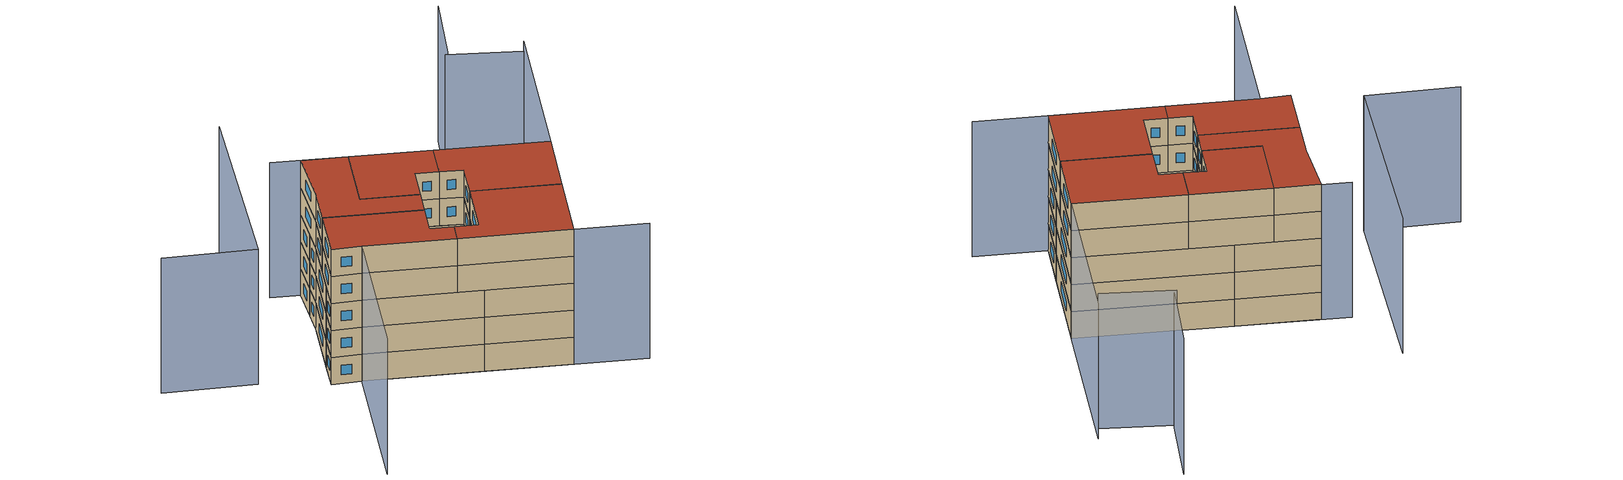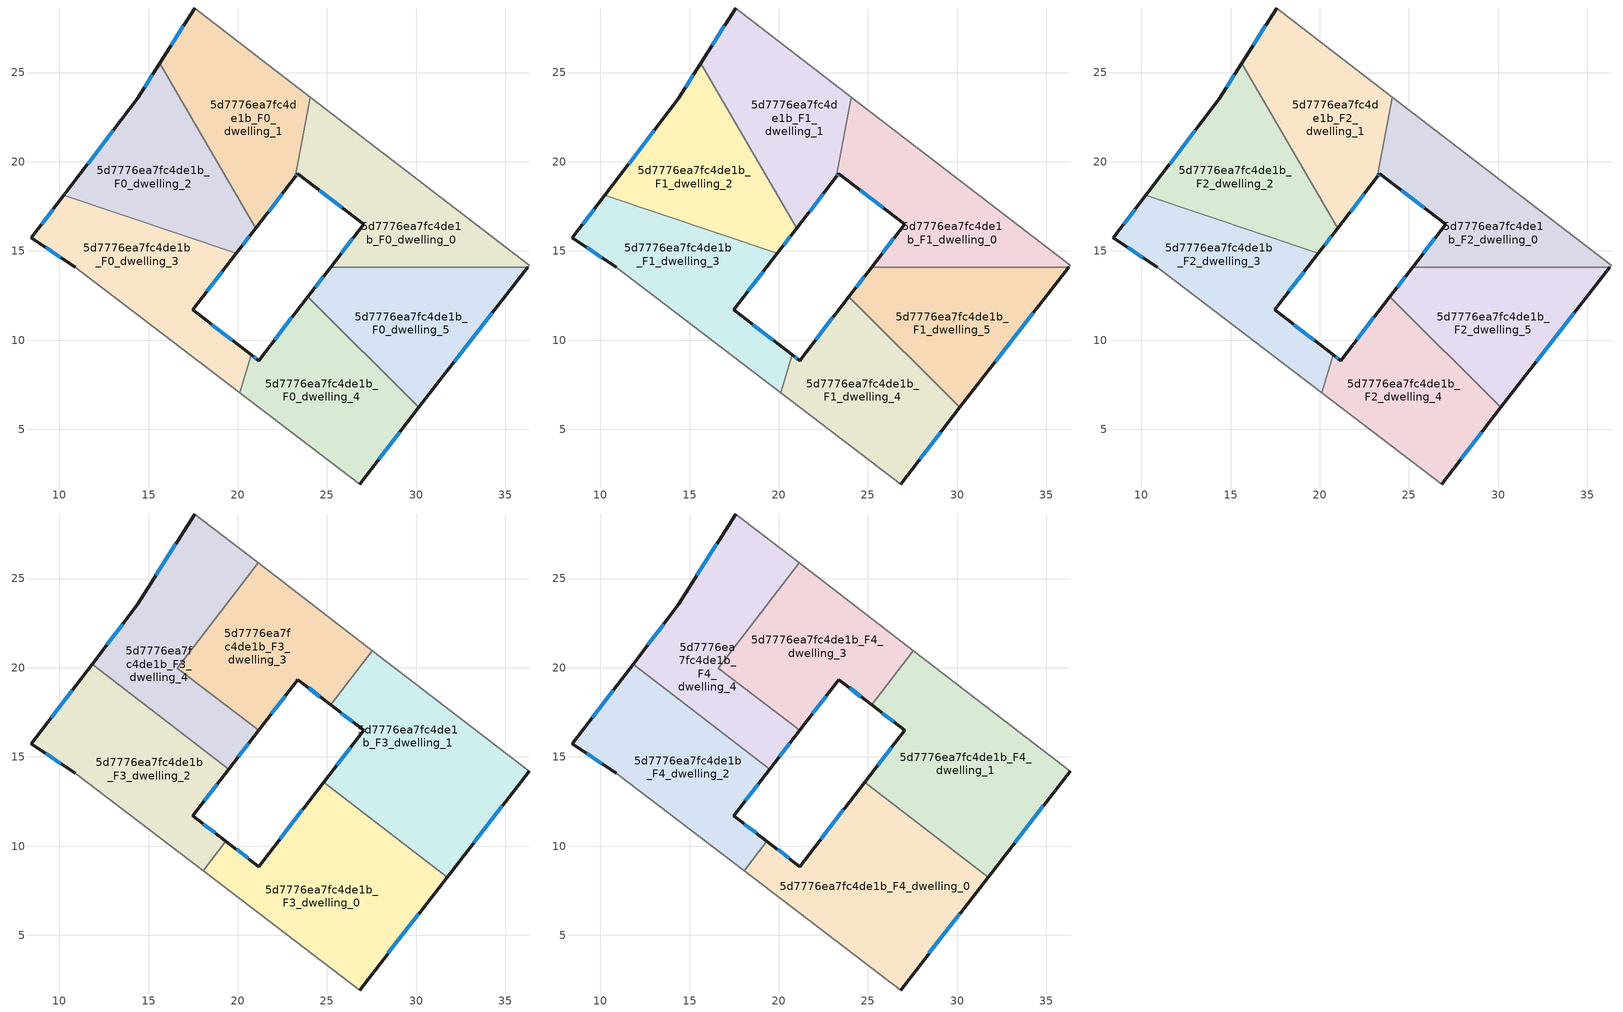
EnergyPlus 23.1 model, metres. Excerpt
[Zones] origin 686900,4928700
5d7776ea7fc4de1b_F0_dwelling_0
 floor ground (EU_floor_Construction): 36.34,14.2 36.26,14.1 25.21,14.1 27.06,16.5 23.37,19.34 23.22,19.15 24.07,23.63 z0
 wall outside (EU_wall_Construction): 23.22,19.15 23.37,19.34 27.06,16.5 25.21,14.1 z0:3
 wall to 5d7776ea7fc4de1b_F0_dwelling_1 (EU_wall_Construction): 24.07,23.63 23.22,19.15 z0:3
 wall adiabatic (EU_wall_Construction): 36.26,14.1 36.34,14.2 24.07,23.63 z0:3
 wall to 5d7776ea7fc4de1b_F0_dwelling_5 (EU_wall_Construction): 25.21,14.1 36.26,14.1 z0:3
 window (EU_Window_Construction): 26.46,15.72 25.81,14.88 / 24.57,18.41 25.86,17.42 / 23.27,19.21 23.32,19.28 z0.98:2.02
5d7776ea7fc4de1b_F0_dwelling_1
 floor ground (EU_floor_Construction): 24.07,23.63 23.22,19.15 21,16.27 15.63,25.52 17.58,28.62 z0
 wall outside (EU_wall_Construction): 21,16.27 23.22,19.15 / 17.58,28.62 15.63,25.52 z0:3
 wall to 5d7776ea7fc4de1b_F0_dwelling_2 (EU_wall_Construction): 15.63,25.52 21,16.27 z0:3
 wall adiabatic (EU_wall_Construction): 24.07,23.63 17.58,28.62 z0:3
 window (EU_Window_Construction): 21.73,17.21 22.5,18.21 / 16.94,27.61 16.26,26.53 z0.98:2.02
5d7776ea7fc4de1b_F0_dwelling_2
 floor ground (EU_floor_Construction): 15.63,25.52 21,16.27 19.93,14.88 10.24,18.11 14.37,23.52 z0
 wall outside (EU_wall_Construction): 19.93,14.88 21,16.27 / 15.63,25.52 14.37,23.52 10.24,18.11 z0:3
 wall to 5d7776ea7fc4de1b_F0_dwelling_3 (EU_wall_Construction): 10.24,18.11 19.93,14.88 z0:3
 window (EU_Window_Construction): 20.28,15.33 20.65,15.82 / 13.02,21.76 11.58,19.87 / 15.22,24.87 14.78,24.17 z0.98:2.02
5d7776ea7fc4de1b_F0_dwelling_3
 floor ground (EU_floor_Construction): 19.93,14.88 17.48,11.7 20.76,9.17 20.12,7.06 10.89,14.1 8.43,15.74 10.24,18.11 z0
 wall outside (EU_wall_Construction): 10.24,18.11 8.43,15.74 10.89,14.1 / 20.76,9.17 17.48,11.7 19.93,14.88 z0:3
 wall to 5d7776ea7fc4de1b_F0_dwelling_4 (EU_wall_Construction): 20.12,7.06 20.76,9.17 z0:3
 wall adiabatic (EU_wall_Construction): 10.89,14.1 20.12,7.06 z0:3
 window (EU_Window_Construction): 9.65,17.34 9.02,16.51 / 18.27,12.73 19.13,13.84 / 19.7,10 18.55,10.88 / 9.23,15.2 10.09,14.63 z0.98:2.02
5d7776ea7fc4de1b_F0_dwelling_4
 floor ground (EU_floor_Construction): 30.15,6.23 26.83,1.94 20.12,7.06 20.76,9.17 21.18,8.86 23.93,12.44 z0
 wall outside (EU_wall_Construction): 23.93,12.44 21.18,8.86 20.76,9.17 / 26.83,1.94 30.15,6.23 z0:3
 wall to 5d7776ea7fc4de1b_F0_dwelling_5 (EU_wall_Construction): 30.15,6.23 23.93,12.44 z0:3
 wall adiabatic (EU_wall_Construction): 20.12,7.06 26.83,1.94 z0:3
 window (EU_Window_Construction): 21.04,8.96 20.9,9.07 / 23.04,11.27 22.07,10.02 / 27.91,3.33 29.07,4.83 z0.98:2.02
5d7776ea7fc4de1b_F0_dwelling_5
 floor ground (EU_floor_Construction): 36.26,14.1 30.15,6.23 23.93,12.44 25.21,14.1 z0
 wall outside (EU_wall_Construction): 25.21,14.1 23.93,12.44 / 30.15,6.23 36.26,14.1 z0:3
 window (EU_Window_Construction): 24.79,13.56 24.35,12.98 / 32.14,8.79 34.27,11.54 z0.98:2.02
5d7776ea7fc4de1b_F1_dwelling_0
 floor to 5d7776ea7fc4de1b_F0_dwelling_0 (EU_floor_Construction): 36.34,14.2 36.26,14.1 25.21,14.1 27.06,16.5 23.37,19.34 23.22,19.15 24.07,23.63 z3
 wall outside (EU_wall_Construction): 23.22,19.15 23.37,19.34 27.06,16.5 25.21,14.1 z3:6
 wall to 5d7776ea7fc4de1b_F1_dwelling_1 (EU_wall_Construction): 24.07,23.63 23.22,19.15 z3:6
 wall adiabatic (EU_wall_Construction): 36.26,14.1 36.34,14.2 24.07,23.63 z3:6
 wall to 5d7776ea7fc4de1b_F1_dwelling_5 (EU_wall_Construction): 25.21,14.1 36.26,14.1 z3:6
 window (EU_Window_Construction): 26.46,15.72 25.81,14.88 / 24.57,18.41 25.86,17.42 / 23.27,19.21 23.32,19.28 z3.98:5.02
5d7776ea7fc4de1b_F1_dwelling_1
 floor to 5d7776ea7fc4de1b_F0_dwelling_1 (EU_floor_Construction): 24.07,23.63 23.22,19.15 21,16.27 15.63,25.52 17.58,28.62 z3
 wall outside (EU_wall_Construction): 21,16.27 23.22,19.15 / 17.58,28.62 15.63,25.52 z3:6
 wall to 5d7776ea7fc4de1b_F1_dwelling_2 (EU_wall_Construction): 15.63,25.52 21,16.27 z3:6
 wall adiabatic (EU_wall_Construction): 24.07,23.63 17.58,28.62 z3:6
 window (EU_Window_Construction): 21.73,17.21 22.5,18.21 / 16.94,27.61 16.26,26.53 z3.98:5.02
5d7776ea7fc4de1b_F1_dwelling_2
 floor to 5d7776ea7fc4de1b_F0_dwelling_2 (EU_floor_Construction): 15.63,25.52 21,16.27 19.93,14.88 10.24,18.11 14.37,23.52 z3
 wall outside (EU_wall_Construction): 19.93,14.88 21,16.27 / 15.63,25.52 14.37,23.52 10.24,18.11 z3:6
 wall to 5d7776ea7fc4de1b_F1_dwelling_3 (EU_wall_Construction): 10.24,18.11 19.93,14.88 z3:6
 window (EU_Window_Construction): 20.28,15.33 20.65,15.82 / 13.02,21.76 11.58,19.87 / 15.22,24.87 14.78,24.17 z3.98:5.02
5d7776ea7fc4de1b_F1_dwelling_3
 floor to 5d7776ea7fc4de1b_F0_dwelling_3 (EU_floor_Construction): 19.93,14.88 17.48,11.7 20.76,9.17 20.12,7.06 10.89,14.1 8.43,15.74 10.24,18.11 z3
 wall outside (EU_wall_Construction): 10.24,18.11 8.43,15.74 10.89,14.1 / 20.76,9.17 17.48,11.7 19.93,14.88 z3:6
 wall to 5d7776ea7fc4de1b_F1_dwelling_4 (EU_wall_Construction): 20.12,7.06 20.76,9.17 z3:6
 wall adiabatic (EU_wall_Construction): 10.89,14.1 20.12,7.06 z3:6
 window (EU_Window_Construction): 9.65,17.34 9.02,16.51 / 18.27,12.73 19.13,13.84 / 19.7,10 18.55,10.88 / 9.23,15.2 10.09,14.63 z3.98:5.02
5d7776ea7fc4de1b_F1_dwelling_4
 floor to 5d7776ea7fc4de1b_F0_dwelling_4 (EU_floor_Construction): 30.15,6.23 26.83,1.94 20.12,7.06 20.76,9.17 21.18,8.86 23.93,12.44 z3
 wall outside (EU_wall_Construction): 23.93,12.44 21.18,8.86 20.76,9.17 / 26.83,1.94 30.15,6.23 z3:6
 wall to 5d7776ea7fc4de1b_F1_dwelling_5 (EU_wall_Construction): 30.15,6.23 23.93,12.44 z3:6
 wall adiabatic (EU_wall_Construction): 20.12,7.06 26.83,1.94 z3:6
 window (EU_Window_Construction): 21.04,8.96 20.9,9.07 / 23.04,11.27 22.07,10.02 / 27.91,3.33 29.07,4.83 z3.98:5.02
5d7776ea7fc4de1b_F1_dwelling_5
 floor to 5d7776ea7fc4de1b_F0_dwelling_5 (EU_floor_Construction): 36.26,14.1 30.15,6.23 23.93,12.44 25.21,14.1 z3
 wall outside (EU_wall_Construction): 25.21,14.1 23.93,12.44 / 30.15,6.23 36.26,14.1 z3:6
 window (EU_Window_Construction): 24.79,13.56 24.35,12.98 / 32.14,8.79 34.27,11.54 z3.98:5.02
5d7776ea7fc4de1b_F2_dwelling_0
 floor to 5d7776ea7fc4de1b_F1_dwelling_0 (EU_floor_Construction): 36.34,14.2 36.26,14.1 25.21,14.1 27.06,16.5 23.37,19.34 23.22,19.15 24.07,23.63 z6
 wall outside (EU_wall_Construction): 23.22,19.15 23.37,19.34 27.06,16.5 25.21,14.1 z6:9
 wall to 5d7776ea7fc4de1b_F2_dwelling_1 (EU_wall_Construction): 24.07,23.63 23.22,19.15 z6:9
 wall adiabatic (EU_wall_Construction): 36.26,14.1 36.34,14.2 24.07,23.63 z6:9
 wall to 5d7776ea7fc4de1b_F2_dwelling_5 (EU_wall_Construction): 25.21,14.1 36.26,14.1 z6:9
 window (EU_Window_Construction): 26.46,15.72 25.81,14.88 / 24.57,18.41 25.86,17.42 / 23.27,19.21 23.32,19.28 z6.98:8.02
5d7776ea7fc4de1b_F2_dwelling_1
 floor to 5d7776ea7fc4de1b_F1_dwelling_1 (EU_floor_Construction): 24.07,23.63 23.22,19.15 21,16.27 15.63,25.52 17.58,28.62 z6
 wall outside (EU_wall_Construction): 21,16.27 23.22,19.15 / 17.58,28.62 15.63,25.52 z6:9
 wall to 5d7776ea7fc4de1b_F2_dwelling_2 (EU_wall_Construction): 15.63,25.52 21,16.27 z6:9
 wall adiabatic (EU_wall_Construction): 24.07,23.63 17.58,28.62 z6:9
 window (EU_Window_Construction): 21.73,17.21 22.5,18.21 / 16.94,27.61 16.26,26.53 z6.98:8.02
5d7776ea7fc4de1b_F2_dwelling_2
 floor to 5d7776ea7fc4de1b_F1_dwelling_2 (EU_floor_Construction): 15.63,25.52 21,16.27 19.93,14.88 10.24,18.11 14.37,23.52 z6
 wall outside (EU_wall_Construction): 19.93,14.88 21,16.27 / 15.63,25.52 14.37,23.52 10.24,18.11 z6:9
 wall to 5d7776ea7fc4de1b_F2_dwelling_3 (EU_wall_Construction): 10.24,18.11 19.93,14.88 z6:9
 window (EU_Window_Construction): 20.28,15.33 20.65,15.82 / 13.02,21.76 11.58,19.87 / 15.22,24.87 14.78,24.17 z6.98:8.02
5d7776ea7fc4de1b_F2_dwelling_3
 floor to 5d7776ea7fc4de1b_F1_dwelling_3 (EU_floor_Construction): 19.93,14.88 17.48,11.7 20.76,9.17 20.12,7.06 10.89,14.1 8.43,15.74 10.24,18.11 z6
 wall outside (EU_wall_Construction): 10.24,18.11 8.43,15.74 10.89,14.1 / 20.76,9.17 17.48,11.7 19.93,14.88 z6:9
 wall to 5d7776ea7fc4de1b_F2_dwelling_4 (EU_wall_Construction): 20.12,7.06 20.76,9.17 z6:9
 wall adiabatic (EU_wall_Construction): 10.89,14.1 20.12,7.06 z6:9
 window (EU_Window_Construction): 9.65,17.34 9.02,16.51 / 18.27,12.73 19.13,13.84 / 19.7,10 18.55,10.88 / 9.23,15.2 10.09,14.63 z6.98:8.02
5d7776ea7fc4de1b_F2_dwelling_4
 floor to 5d7776ea7fc4de1b_F1_dwelling_4 (EU_floor_Construction): 30.15,6.23 26.83,1.94 20.12,7.06 20.76,9.17 21.18,8.86 23.93,12.44 z6
 wall outside (EU_wall_Construction): 23.93,12.44 21.18,8.86 20.76,9.17 / 26.83,1.94 30.15,6.23 z6:9
 wall to 5d7776ea7fc4de1b_F2_dwelling_5 (EU_wall_Construction): 30.15,6.23 23.93,12.44 z6:9
 wall adiabatic (EU_wall_Construction): 20.12,7.06 26.83,1.94 z6:9
 window (EU_Window_Construction): 21.04,8.96 20.9,9.07 / 23.04,11.27 22.07,10.02 / 27.91,3.33 29.07,4.83 z6.98:8.02
5d7776ea7fc4de1b_F2_dwelling_5
 floor to 5d7776ea7fc4de1b_F1_dwelling_5 (EU_floor_Construction): 36.26,14.1 30.15,6.23 23.93,12.44 25.21,14.1 z6
 wall outside (EU_wall_Construction): 25.21,14.1 23.93,12.44 / 30.15,6.23 36.26,14.1 z6:9
 window (EU_Window_Construction): 24.79,13.56 24.35,12.98 / 32.14,8.79 34.27,11.54 z6.98:8.02
5d7776ea7fc4de1b_F3_dwelling_0
 floor to 5d7776ea7fc4de1b_F2_dwelling_4 (EU_floor_Construction): 30.15,6.23 26.83,1.94 20.12,7.06 20.76,9.17 21.18,8.86 23.93,12.44 z9
 floor to 5d7776ea7fc4de1b_F2_dwelling_3 (EU_floor_Construction): 20.76,9.17 20.12,7.06 18.06,8.63 19.33,10.28 z9
 floor to 5d7776ea7fc4de1b_F2_dwelling_5 (EU_floor_Construction): 31.73,8.26 30.15,6.23 23.93,12.44 24.81,13.58 z9
 wall outside (EU_wall_Construction): 24.81,13.58 21.18,8.86 19.33,10.28 / 26.83,1.94 31.73,8.26 z9:12
 wall to 5d7776ea7fc4de1b_F3_dwelling_1 (EU_wall_Construction): 31.73,8.26 24.81,13.58 z9:12
 wall adiabatic (EU_wall_Construction): 18.06,8.63 26.83,1.94 z9:12
 wall to 5d7776ea7fc4de1b_F3_dwelling_2 (EU_wall_Construction): 19.33,10.28 18.06,8.63 z9:12
 window (EU_Window_Construction): 20.58,9.32 19.93,9.81 / 23.63,12.04 22.36,10.39 / 28.42,3.99 30.13,6.2 z9.98:11.02
5d7776ea7fc4de1b_F3_dwelling_1
 floor to 5d7776ea7fc4de1b_F2_dwelling_0 (EU_floor_Construction): 36.34,14.2 36.26,14.1 25.21,14.1 27.06,16.5 25.21,17.92 27.54,20.96 z9
 floor to 5d7776ea7fc4de1b_F2_dwelling_5 (EU_floor_Construction): 36.26,14.1 31.73,8.26 24.81,13.58 25.21,14.1 z9
 wall outside (EU_wall_Construction): 31.73,8.26 36.34,14.2 / 25.21,17.92 27.06,16.5 24.81,13.58 z9:12
 wall to 5d7776ea7fc4de1b_F3_dwelling_3 (EU_wall_Construction): 27.54,20.96 25.21,17.92 z9:12
 wall adiabatic (EU_wall_Construction): 36.34,14.2 27.54,20.96 z9:12
 window (EU_Window_Construction): 33.23,10.19 34.84,12.27 / 26.33,15.55 25.54,14.53 / 25.81,17.46 26.46,16.96 z9.98:11.02
5d7776ea7fc4de1b_F3_dwelling_2
 floor to 5d7776ea7fc4de1b_F2_dwelling_3 (EU_floor_Construction): 17.87,15.56 19.49,14.32 17.48,11.7 19.33,10.28 18.06,8.63 10.89,14.1 8.43,15.74 10.24,18.11 z9
 floor to 5d7776ea7fc4de1b_F2_dwelling_2 (EU_floor_Construction): 17.87,15.56 10.24,18.11 11.84,20.2 z9
 wall outside (EU_wall_Construction): 19.33,10.28 17.48,11.7 19.49,14.32 / 11.84,20.2 8.43,15.74 10.89,14.1 z9:12
 wall adiabatic (EU_wall_Construction): 10.89,14.1 18.06,8.63 z9:12
 wall to 5d7776ea7fc4de1b_F3_dwelling_4 (EU_wall_Construction): 19.49,14.32 11.84,20.2 z9:12
 window (EU_Window_Construction): 18.13,12.55 18.84,13.46 / 18.73,10.74 18.08,11.24 / 9.23,15.2 10.09,14.63 / 10.73,18.75 9.54,17.19 z9.98:11.02
5d7776ea7fc4de1b_F3_dwelling_3
 floor to 5d7776ea7fc4de1b_F2_dwelling_1 (EU_floor_Construction): 24.07,23.63 23.22,19.15 21.17,16.48 20.65,16.88 17.88,21.64 21.14,25.88 z9
 floor to 5d7776ea7fc4de1b_F2_dwelling_0 (EU_floor_Construction): 27.54,20.96 25.21,17.92 23.37,19.34 23.22,19.15 24.07,23.63 z9
 floor to 5d7776ea7fc4de1b_F2_dwelling_2 (EU_floor_Construction): 17.88,21.64 20.65,16.88 16.61,19.99 z9
 wall outside (EU_wall_Construction): 21.17,16.48 23.37,19.34 25.21,17.92 z9:12
 wall to 5d7776ea7fc4de1b_F3_dwelling_4 (EU_wall_Construction): 21.14,25.88 16.61,19.99 21.17,16.48 z9:12
 wall adiabatic (EU_wall_Construction): 27.54,20.96 21.14,25.88 z9:12
 window (EU_Window_Construction): 21.88,17.41 22.65,18.41 / 23.97,18.88 24.61,18.38 z9.98:11.02
5d7776ea7fc4de1b_F3_dwelling_4
 floor to 5d7776ea7fc4de1b_F2_dwelling_2 (EU_floor_Construction): 17.88,21.64 16.61,19.99 20.65,16.88 21,16.27 19.93,14.88 17.87,15.56 11.84,20.2 14.37,23.52 15.63,25.52 z9
 floor to 5d7776ea7fc4de1b_F2_dwelling_1 (EU_floor_Construction): 21.14,25.88 17.88,21.64 15.63,25.52 17.58,28.62 z9; 21.17,16.48 21,16.27 20.65,16.88 z9
 floor to 5d7776ea7fc4de1b_F2_dwelling_3 (EU_floor_Construction): 19.93,14.88 19.49,14.32 17.87,15.56 z9
 wall outside (EU_wall_Construction): 19.49,14.32 21.17,16.48 / 17.58,28.62 14.37,23.52 11.84,20.2 z9:12
 wall adiabatic (EU_wall_Construction): 21.14,25.88 17.58,28.62 z9:12
 window (EU_Window_Construction): 20.04,15.02 20.62,15.78 / 13.54,22.44 12.66,21.28 / 16.53,26.96 15.41,25.18 z9.98:11.02
5d7776ea7fc4de1b_F4_dwelling_0
 floor to 5d7776ea7fc4de1b_F3_dwelling_0 (EU_floor_Construction): 31.73,8.26 26.83,1.94 18.06,8.63 19.33,10.28 21.18,8.86 24.81,13.58 z12
 wall outside (EU_wall_Construction): 24.81,13.58 21.18,8.86 19.33,10.28 / 26.83,1.94 31.73,8.26 z12:15
 wall to 5d7776ea7fc4de1b_F4_dwelling_1 (EU_wall_Construction): 31.73,8.26 24.81,13.58 z12:15
 wall adiabatic (EU_wall_Construction): 18.06,8.63 26.83,1.94 z12:15
 wall to 5d7776ea7fc4de1b_F4_dwelling_2 (EU_wall_Construction): 19.33,10.28 18.06,8.63 z12:15
 window (EU_Window_Construction): 20.58,9.32 19.93,9.81 / 23.63,12.04 22.36,10.39 / 28.42,3.99 30.13,6.2 z12.98:14.02
 roof outside (EU_roof_Construction): 26.83,1.94 31.73,8.26 24.81,13.58 21.18,8.86 19.33,10.28 18.06,8.63 z15
5d7776ea7fc4de1b_F4_dwelling_1
 floor to 5d7776ea7fc4de1b_F3_dwelling_1 (EU_floor_Construction): 36.34,14.2 31.73,8.26 24.81,13.58 27.06,16.5 25.21,17.92 27.54,20.96 z12
 wall outside (EU_wall_Construction): 31.73,8.26 36.34,14.2 / 25.21,17.92 27.06,16.5 24.81,13.58 z12:15
 wall to 5d7776ea7fc4de1b_F4_dwelling_3 (EU_wall_Construction): 27.54,20.96 25.21,17.92 z12:15
 wall adiabatic (EU_wall_Construction): 36.34,14.2 27.54,20.96 z12:15
 window (EU_Window_Construction): 33.23,10.19 34.84,12.27 / 26.33,15.55 25.54,14.53 / 25.81,17.46 26.46,16.96 z12.98:14.02
 roof outside (EU_roof_Construction): 31.73,8.26 36.34,14.2 27.54,20.96 25.21,17.92 27.06,16.5 24.81,13.58 z15
5d7776ea7fc4de1b_F4_dwelling_2
 floor to 5d7776ea7fc4de1b_F3_dwelling_2 (EU_floor_Construction): 19.49,14.32 17.48,11.7 19.33,10.28 18.06,8.63 10.89,14.1 8.43,15.74 11.84,20.2 z12
 wall outside (EU_wall_Construction): 19.33,10.28 17.48,11.7 19.49,14.32 / 11.84,20.2 8.43,15.74 10.89,14.1 z12:15
 wall adiabatic (EU_wall_Construction): 10.89,14.1 18.06,8.63 z12:15
 wall to 5d7776ea7fc4de1b_F4_dwelling_4 (EU_wall_Construction): 19.49,14.32 11.84,20.2 z12:15
 window (EU_Window_Construction): 18.13,12.55 18.84,13.46 / 18.73,10.74 18.08,11.24 / 9.23,15.2 10.09,14.63 / 10.73,18.75 9.54,17.19 z12.98:14.02
 roof outside (EU_roof_Construction): 18.06,8.63 19.33,10.28 17.48,11.7 19.49,14.32 11.84,20.2 8.43,15.74 10.89,14.1 z15
5d7776ea7fc4de1b_F4_dwelling_3
 floor to 5d7776ea7fc4de1b_F3_dwelling_3 (EU_floor_Construction): 27.54,20.96 25.21,17.92 23.37,19.34 21.17,16.48 16.61,19.99 21.14,25.88 z12
 wall outside (EU_wall_Construction): 21.17,16.48 23.37,19.34 25.21,17.92 z12:15
 wall to 5d7776ea7fc4de1b_F4_dwelling_4 (EU_wall_Construction): 21.14,25.88 16.61,19.99 21.17,16.48 z12:15
 wall adiabatic (EU_wall_Construction): 27.54,20.96 21.14,25.88 z12:15
 window (EU_Window_Construction): 21.88,17.41 22.65,18.41 / 23.97,18.88 24.61,18.38 z12.98:14.02
 roof outside (EU_roof_Construction): 25.21,17.92 27.54,20.96 21.14,25.88 16.61,19.99 21.17,16.48 23.37,19.34 z15
5d7776ea7fc4de1b_F4_dwelling_4
 floor to 5d7776ea7fc4de1b_F3_dwelling_4 (EU_floor_Construction): 21.14,25.88 16.61,19.99 21.17,16.48 19.49,14.32 11.84,20.2 14.37,23.52 17.58,28.62 z12
 wall outside (EU_wall_Construction): 19.49,14.32 21.17,16.48 / 17.58,28.62 14.37,23.52 11.84,20.2 z12:15
 wall adiabatic (EU_wall_Construction): 21.14,25.88 17.58,28.62 z12:15
 window (EU_Window_Construction): 20.04,15.02 20.62,15.78 / 13.54,22.44 12.66,21.28 / 16.53,26.96 15.41,25.18 z12.98:14.02
 roof outside (EU_roof_Construction): 19.49,14.32 21.17,16.48 16.61,19.99 21.14,25.88 17.58,28.62 14.37,23.52 11.84,20.2 z15
shading: 0.98,1.11 10.89,14.1 / 10.89,14.1 32.55,-2.42 / 47.05,28.13 36.33,14.2 / 36.33,14.2 15.24,30.41 / 16.45,38.19 3.71,20.66 / 3.71,20.66 -3.74,26.07 / 45.77,26.91 40.21,31.77 / 45.87,38.15 40.69,31.9 z0:15
[Building]
EU S2 Campaign: North Axis=0; Terrain=City; Solar Distribution=FullExterior
[Site:Location]
Bologna: Latitude=44.5; Longitude=11.25; Time Zone=1; Elevation=37
[SizingPeriod:WeatherFileDays]
AnnualSizingPeriod: Begin Month=1; Begin Day of Month=1; End Month=12; End Day of Month=31; Day of Week for Start Day=Monday; Use Weather File Daylight Saving Period=No; Use Weather File Rain and Snow Indicators=No
[MATERIAL]
EU_InternalMass_Material: Roughness=MediumRough; Thickness=0.1; Conductivity=1; Density=1800; Specific Heat=900; Thermal Absorptance=0.9; Solar Absorptance=0.7; Visible Absorptance=0.7
[MATERIAL:NOMASS] Roughness=MediumRough; Thermal Absorptance=0.9; Solar Absorptance=0.7; Visible Absorptance=0.7
Name | Thermal Resistance
EU_wall_NoMass | 0.905828
EU_roof_NoMass | 0.37593
EU_floor_NoMass | 0.67114
[WINDOWMATERIAL:SIMPLEGLAZINGSYSTEM]
EU_Window_SimpleGlazing: UFactor=4.52486; Solar Heat Gain Coefficient=0.85; Visible Transmittance=0.85
[CONSTRUCTION]
EU_wall_Construction: EU_wall_NoMass
EU_roof_Construction: EU_roof_NoMass
EU_floor_Construction: EU_floor_NoMass
EU_Window_Construction: EU_Window_SimpleGlazing
EU_InternalMass_Construction: EU_InternalMass_Material
[ZONE] Type=1; Multiplier=1; Ceiling Height=autocalculate; Floor Area=autocalculate; Part of Total Floor Area=Yes
Name | Volume
5d7776ea7fc4de1b_F0_dwelling_0; 5d7776ea7fc4de1b_F1_dwelling_0; 5d7776ea7fc4de1b_F2_dwelling_0; 5d7776ea7fc4de1b_F0_dwelling_5; 5d7776ea7fc4de1b_F1_dwelling_5; 5d7776ea7fc4de1b_F2_dwelling_5 | 157.852
5d7776ea7fc4de1b_F3_dwelling_0; 5d7776ea7fc4de1b_F4_dwelling_0 | 223.988
5d7776ea7fc4de1b_F0_dwelling_1; 5d7776ea7fc4de1b_F1_dwelling_1; 5d7776ea7fc4de1b_F2_dwelling_1 | 157.857
5d7776ea7fc4de1b_F3_dwelling_1; 5d7776ea7fc4de1b_F4_dwelling_1 | 224.007
5d7776ea7fc4de1b_F0_dwelling_2; 5d7776ea7fc4de1b_F1_dwelling_2; 5d7776ea7fc4de1b_F2_dwelling_2 | 157.846
5d7776ea7fc4de1b_F3_dwelling_2; 5d7776ea7fc4de1b_F4_dwelling_2 | 172.077
5d7776ea7fc4de1b_F0_dwelling_3; 5d7776ea7fc4de1b_F1_dwelling_3; 5d7776ea7fc4de1b_F2_dwelling_3 | 157.844
5d7776ea7fc4de1b_F3_dwelling_3; 5d7776ea7fc4de1b_F4_dwelling_3 | 154.829
5d7776ea7fc4de1b_F0_dwelling_4; 5d7776ea7fc4de1b_F1_dwelling_4; 5d7776ea7fc4de1b_F2_dwelling_4 | 157.833
5d7776ea7fc4de1b_F3_dwelling_4; 5d7776ea7fc4de1b_F4_dwelling_4 | 172.135
[INTERNALMASS] Construction=EU_InternalMass_Construction
Name | Zone or ZoneList | Surface Area
5d7776ea7fc4de1b_F0_dwelling_0_EU_InternalMass | 5d7776ea7fc4de1b_F0_dwelling_0 | 52.6174
5d7776ea7fc4de1b_F0_dwelling_1_EU_InternalMass | 5d7776ea7fc4de1b_F0_dwelling_1 | 52.6189
5d7776ea7fc4de1b_F0_dwelling_2_EU_InternalMass | 5d7776ea7fc4de1b_F0_dwelling_2 | 52.6155
5d7776ea7fc4de1b_F0_dwelling_3_EU_InternalMass | 5d7776ea7fc4de1b_F0_dwelling_3 | 52.6144
5d7776ea7fc4de1b_F0_dwelling_4_EU_InternalMass | 5d7776ea7fc4de1b_F0_dwelling_4 | 52.6109
5d7776ea7fc4de1b_F0_dwelling_5_EU_InternalMass | 5d7776ea7fc4de1b_F0_dwelling_5 | 52.6173
5d7776ea7fc4de1b_F1_dwelling_0_EU_InternalMass | 5d7776ea7fc4de1b_F1_dwelling_0 | 52.6174
5d7776ea7fc4de1b_F1_dwelling_1_EU_InternalMass | 5d7776ea7fc4de1b_F1_dwelling_1 | 52.6189
5d7776ea7fc4de1b_F1_dwelling_2_EU_InternalMass | 5d7776ea7fc4de1b_F1_dwelling_2 | 52.6155
5d7776ea7fc4de1b_F1_dwelling_3_EU_InternalMass | 5d7776ea7fc4de1b_F1_dwelling_3 | 52.6144
5d7776ea7fc4de1b_F1_dwelling_4_EU_InternalMass | 5d7776ea7fc4de1b_F1_dwelling_4 | 52.6109
5d7776ea7fc4de1b_F1_dwelling_5_EU_InternalMass | 5d7776ea7fc4de1b_F1_dwelling_5 | 52.6173
5d7776ea7fc4de1b_F2_dwelling_0_EU_InternalMass | 5d7776ea7fc4de1b_F2_dwelling_0 | 52.6174
5d7776ea7fc4de1b_F2_dwelling_1_EU_InternalMass | 5d7776ea7fc4de1b_F2_dwelling_1 | 52.6189
5d7776ea7fc4de1b_F2_dwelling_2_EU_InternalMass | 5d7776ea7fc4de1b_F2_dwelling_2 | 52.6155
5d7776ea7fc4de1b_F2_dwelling_3_EU_InternalMass | 5d7776ea7fc4de1b_F2_dwelling_3 | 52.6144
5d7776ea7fc4de1b_F2_dwelling_4_EU_InternalMass | 5d7776ea7fc4de1b_F2_dwelling_4 | 52.6109
5d7776ea7fc4de1b_F2_dwelling_5_EU_InternalMass | 5d7776ea7fc4de1b_F2_dwelling_5 | 52.6173
5d7776ea7fc4de1b_F3_dwelling_0_EU_InternalMass | 5d7776ea7fc4de1b_F3_dwelling_0 | 74.6624
5d7776ea7fc4de1b_F3_dwelling_1_EU_InternalMass | 5d7776ea7fc4de1b_F3_dwelling_1 | 74.67
5d7776ea7fc4de1b_F3_dwelling_2_EU_InternalMass | 5d7776ea7fc4de1b_F3_dwelling_2 | 57.3593
5d7776ea7fc4de1b_F3_dwelling_3_EU_InternalMass | 5d7776ea7fc4de1b_F3_dwelling_3 | 51.6105
5d7776ea7fc4de1b_F3_dwelling_4_EU_InternalMass | 5d7776ea7fc4de1b_F3_dwelling_4 | 57.3782
5d7776ea7fc4de1b_F4_dwelling_0_EU_InternalMass | 5d7776ea7fc4de1b_F4_dwelling_0 | 74.6624
5d7776ea7fc4de1b_F4_dwelling_1_EU_InternalMass | 5d7776ea7fc4de1b_F4_dwelling_1 | 74.67
5d7776ea7fc4de1b_F4_dwelling_2_EU_InternalMass | 5d7776ea7fc4de1b_F4_dwelling_2 | 57.3593
5d7776ea7fc4de1b_F4_dwelling_3_EU_InternalMass | 5d7776ea7fc4de1b_F4_dwelling_3 | 51.6105
5d7776ea7fc4de1b_F4_dwelling_4_EU_InternalMass | 5d7776ea7fc4de1b_F4_dwelling_4 | 57.3782
[OTHEREQUIPMENT] Fuel Type=Electricity; Design Level Calculation Method=Watts/Area; Power per Zone Floor Area=1; Fraction Latent=0; Fraction Radiant=0; Fraction Lost=0; Carbon Dioxide Generation Rate=0; EndUse Subcategory=EU_Step8_InternalGains
Name | Zone or ZoneList or Space or SpaceList | Schedule
EU_Step8_InternalGain_5d7776ea7fc4de1b_F0_dwelling_0_f000 | 5d7776ea7fc4de1b_F0_dwelling_0 | EU_Step8_GainSchedule_5d7776ea7fc4de1b_F0_dwelling_0_f000
EU_Step8_InternalGain_5d7776ea7fc4de1b_F0_dwelling_1_f000 | 5d7776ea7fc4de1b_F0_dwelling_1 | EU_Step8_GainSchedule_5d7776ea7fc4de1b_F0_dwelling_1_f000
EU_Step8_InternalGain_5d7776ea7fc4de1b_F0_dwelling_2_f000 | 5d7776ea7fc4de1b_F0_dwelling_2 | EU_Step8_GainSchedule_5d7776ea7fc4de1b_F0_dwelling_2_f000
EU_Step8_InternalGain_5d7776ea7fc4de1b_F0_dwelling_3_f000 | 5d7776ea7fc4de1b_F0_dwelling_3 | EU_Step8_GainSchedule_5d7776ea7fc4de1b_F0_dwelling_3_f000
EU_Step8_InternalGain_5d7776ea7fc4de1b_F0_dwelling_4_f000 | 5d7776ea7fc4de1b_F0_dwelling_4 | EU_Step8_GainSchedule_5d7776ea7fc4de1b_F0_dwelling_4_f000
EU_Step8_InternalGain_5d7776ea7fc4de1b_F0_dwelling_5_f000 | 5d7776ea7fc4de1b_F0_dwelling_5 | EU_Step8_GainSchedule_5d7776ea7fc4de1b_F0_dwelling_5_f000
EU_Step8_InternalGain_5d7776ea7fc4de1b_F1_dwelling_0_f000 | 5d7776ea7fc4de1b_F1_dwelling_0 | EU_Step8_GainSchedule_5d7776ea7fc4de1b_F1_dwelling_0_f000
EU_Step8_InternalGain_5d7776ea7fc4de1b_F1_dwelling_1_f000 | 5d7776ea7fc4de1b_F1_dwelling_1 | EU_Step8_GainSchedule_5d7776ea7fc4de1b_F1_dwelling_1_f000
EU_Step8_InternalGain_5d7776ea7fc4de1b_F1_dwelling_2_f000 | 5d7776ea7fc4de1b_F1_dwelling_2 | EU_Step8_GainSchedule_5d7776ea7fc4de1b_F1_dwelling_2_f000
EU_Step8_InternalGain_5d7776ea7fc4de1b_F1_dwelling_3_f000 | 5d7776ea7fc4de1b_F1_dwelling_3 | EU_Step8_GainSchedule_5d7776ea7fc4de1b_F1_dwelling_3_f000
EU_Step8_InternalGain_5d7776ea7fc4de1b_F1_dwelling_4_f000 | 5d7776ea7fc4de1b_F1_dwelling_4 | EU_Step8_GainSchedule_5d7776ea7fc4de1b_F1_dwelling_4_f000
EU_Step8_InternalGain_5d7776ea7fc4de1b_F1_dwelling_5_f000 | 5d7776ea7fc4de1b_F1_dwelling_5 | EU_Step8_GainSchedule_5d7776ea7fc4de1b_F1_dwelling_5_f000
EU_Step8_InternalGain_5d7776ea7fc4de1b_F2_dwelling_0_f000 | 5d7776ea7fc4de1b_F2_dwelling_0 | EU_Step8_GainSchedule_5d7776ea7fc4de1b_F2_dwelling_0_f000
EU_Step8_InternalGain_5d7776ea7fc4de1b_F2_dwelling_1_f000 | 5d7776ea7fc4de1b_F2_dwelling_1 | EU_Step8_GainSchedule_5d7776ea7fc4de1b_F2_dwelling_1_f000
EU_Step8_InternalGain_5d7776ea7fc4de1b_F2_dwelling_2_f000 | 5d7776ea7fc4de1b_F2_dwelling_2 | EU_Step8_GainSchedule_5d7776ea7fc4de1b_F2_dwelling_2_f000
EU_Step8_InternalGain_5d7776ea7fc4de1b_F2_dwelling_3_f000 | 5d7776ea7fc4de1b_F2_dwelling_3 | EU_Step8_GainSchedule_5d7776ea7fc4de1b_F2_dwelling_3_f000
EU_Step8_InternalGain_5d7776ea7fc4de1b_F2_dwelling_4_f000 | 5d7776ea7fc4de1b_F2_dwelling_4 | EU_Step8_GainSchedule_5d7776ea7fc4de1b_F2_dwelling_4_f000
EU_Step8_InternalGain_5d7776ea7fc4de1b_F2_dwelling_5_f000 | 5d7776ea7fc4de1b_F2_dwelling_5 | EU_Step8_GainSchedule_5d7776ea7fc4de1b_F2_dwelling_5_f000
EU_Step8_InternalGain_5d7776ea7fc4de1b_F3_dwelling_0_f000 | 5d7776ea7fc4de1b_F3_dwelling_0 | EU_Step8_GainSchedule_5d7776ea7fc4de1b_F3_dwelling_0_f000
EU_Step8_InternalGain_5d7776ea7fc4de1b_F3_dwelling_1_f000 | 5d7776ea7fc4de1b_F3_dwelling_1 | EU_Step8_GainSchedule_5d7776ea7fc4de1b_F3_dwelling_1_f000
EU_Step8_InternalGain_5d7776ea7fc4de1b_F3_dwelling_2_f000 | 5d7776ea7fc4de1b_F3_dwelling_2 | EU_Step8_GainSchedule_5d7776ea7fc4de1b_F3_dwelling_2_f000
EU_Step8_InternalGain_5d7776ea7fc4de1b_F3_dwelling_3_f000 | 5d7776ea7fc4de1b_F3_dwelling_3 | EU_Step8_GainSchedule_5d7776ea7fc4de1b_F3_dwelling_3_f000
EU_Step8_InternalGain_5d7776ea7fc4de1b_F3_dwelling_4_f000 | 5d7776ea7fc4de1b_F3_dwelling_4 | EU_Step8_GainSchedule_5d7776ea7fc4de1b_F3_dwelling_4_f000
EU_Step8_InternalGain_5d7776ea7fc4de1b_F4_dwelling_0_f000 | 5d7776ea7fc4de1b_F4_dwelling_0 | EU_Step8_GainSchedule_5d7776ea7fc4de1b_F4_dwelling_0_f000
EU_Step8_InternalGain_5d7776ea7fc4de1b_F4_dwelling_1_f000 | 5d7776ea7fc4de1b_F4_dwelling_1 | EU_Step8_GainSchedule_5d7776ea7fc4de1b_F4_dwelling_1_f000
EU_Step8_InternalGain_5d7776ea7fc4de1b_F4_dwelling_2_f000 | 5d7776ea7fc4de1b_F4_dwelling_2 | EU_Step8_GainSchedule_5d7776ea7fc4de1b_F4_dwelling_2_f000
EU_Step8_InternalGain_5d7776ea7fc4de1b_F4_dwelling_3_f000 | 5d7776ea7fc4de1b_F4_dwelling_3 | EU_Step8_GainSchedule_5d7776ea7fc4de1b_F4_dwelling_3_f000
EU_Step8_InternalGain_5d7776ea7fc4de1b_F4_dwelling_4_f000 | 5d7776ea7fc4de1b_F4_dwelling_4 | EU_Step8_GainSchedule_5d7776ea7fc4de1b_F4_dwelling_4_f000
[ZONEVENTILATION:DESIGNFLOWRATE] Schedule=EU_AlwaysOn; Design Flow Rate Calculation Method=AirChanges/Hour; Air Changes per Hour=0.73129; Ventilation Type=Natural; Fan Pressure Rise=0; Fan Total Efficiency=1; Constant Term Coefficient=1; Temperature Term Coefficient=0; Velocity Term Coefficient=0; Velocity Squared Term Coefficient=0; Minimum Indoor Temperature=-100; Maximum Indoor Temperature=100; Delta Temperature=-100; Minimum Outdoor Temperature=-100; Maximum Outdoor Temperature=100; Maximum Wind Speed=40
Name | Zone or ZoneList or Space or SpaceList
EU_ConstantAir_5d7776ea7fc4de1b_F0_dwelling_0 | 5d7776ea7fc4de1b_F0_dwelling_0
EU_ConstantAir_5d7776ea7fc4de1b_F0_dwelling_1 | 5d7776ea7fc4de1b_F0_dwelling_1
EU_ConstantAir_5d7776ea7fc4de1b_F0_dwelling_2 | 5d7776ea7fc4de1b_F0_dwelling_2
EU_ConstantAir_5d7776ea7fc4de1b_F0_dwelling_3 | 5d7776ea7fc4de1b_F0_dwelling_3
EU_ConstantAir_5d7776ea7fc4de1b_F0_dwelling_4 | 5d7776ea7fc4de1b_F0_dwelling_4
EU_ConstantAir_5d7776ea7fc4de1b_F0_dwelling_5 | 5d7776ea7fc4de1b_F0_dwelling_5
EU_ConstantAir_5d7776ea7fc4de1b_F1_dwelling_0 | 5d7776ea7fc4de1b_F1_dwelling_0
EU_ConstantAir_5d7776ea7fc4de1b_F1_dwelling_1 | 5d7776ea7fc4de1b_F1_dwelling_1
EU_ConstantAir_5d7776ea7fc4de1b_F1_dwelling_2 | 5d7776ea7fc4de1b_F1_dwelling_2
EU_ConstantAir_5d7776ea7fc4de1b_F1_dwelling_3 | 5d7776ea7fc4de1b_F1_dwelling_3
EU_ConstantAir_5d7776ea7fc4de1b_F1_dwelling_4 | 5d7776ea7fc4de1b_F1_dwelling_4
EU_ConstantAir_5d7776ea7fc4de1b_F1_dwelling_5 | 5d7776ea7fc4de1b_F1_dwelling_5
EU_ConstantAir_5d7776ea7fc4de1b_F2_dwelling_0 | 5d7776ea7fc4de1b_F2_dwelling_0
EU_ConstantAir_5d7776ea7fc4de1b_F2_dwelling_1 | 5d7776ea7fc4de1b_F2_dwelling_1
EU_ConstantAir_5d7776ea7fc4de1b_F2_dwelling_2 | 5d7776ea7fc4de1b_F2_dwelling_2
EU_ConstantAir_5d7776ea7fc4de1b_F2_dwelling_3 | 5d7776ea7fc4de1b_F2_dwelling_3
EU_ConstantAir_5d7776ea7fc4de1b_F2_dwelling_4 | 5d7776ea7fc4de1b_F2_dwelling_4
EU_ConstantAir_5d7776ea7fc4de1b_F2_dwelling_5 | 5d7776ea7fc4de1b_F2_dwelling_5
EU_ConstantAir_5d7776ea7fc4de1b_F3_dwelling_0 | 5d7776ea7fc4de1b_F3_dwelling_0
EU_ConstantAir_5d7776ea7fc4de1b_F3_dwelling_1 | 5d7776ea7fc4de1b_F3_dwelling_1
EU_ConstantAir_5d7776ea7fc4de1b_F3_dwelling_2 | 5d7776ea7fc4de1b_F3_dwelling_2
EU_ConstantAir_5d7776ea7fc4de1b_F3_dwelling_3 | 5d7776ea7fc4de1b_F3_dwelling_3
EU_ConstantAir_5d7776ea7fc4de1b_F3_dwelling_4 | 5d7776ea7fc4de1b_F3_dwelling_4
EU_ConstantAir_5d7776ea7fc4de1b_F4_dwelling_0 | 5d7776ea7fc4de1b_F4_dwelling_0
EU_ConstantAir_5d7776ea7fc4de1b_F4_dwelling_1 | 5d7776ea7fc4de1b_F4_dwelling_1
EU_ConstantAir_5d7776ea7fc4de1b_F4_dwelling_2 | 5d7776ea7fc4de1b_F4_dwelling_2
EU_ConstantAir_5d7776ea7fc4de1b_F4_dwelling_3 | 5d7776ea7fc4de1b_F4_dwelling_3
EU_ConstantAir_5d7776ea7fc4de1b_F4_dwelling_4 | 5d7776ea7fc4de1b_F4_dwelling_4
[HVACTEMPLATE:THERMOSTAT] Constant Heating Setpoint=20; Constant Cooling Setpoint=50
EU_HeatOnly_5d7776ea7fc4de1b_F0_dwelling_0; EU_HeatOnly_5d7776ea7fc4de1b_F0_dwelling_1; EU_HeatOnly_5d7776ea7fc4de1b_F0_dwelling_2; EU_HeatOnly_5d7776ea7fc4de1b_F0_dwelling_3; EU_HeatOnly_5d7776ea7fc4de1b_F0_dwelling_4; EU_HeatOnly_5d7776ea7fc4de1b_F0_dwelling_5; EU_HeatOnly_5d7776ea7fc4de1b_F1_dwelling_0; EU_HeatOnly_5d7776ea7fc4de1b_F1_dwelling_1; EU_HeatOnly_5d7776ea7fc4de1b_F1_dwelling_2; EU_HeatOnly_5d7776ea7fc4de1b_F1_dwelling_3; EU_HeatOnly_5d7776ea7fc4de1b_F1_dwelling_4; EU_HeatOnly_5d7776ea7fc4de1b_F1_dwelling_5; EU_HeatOnly_5d7776ea7fc4de1b_F2_dwelling_0; EU_HeatOnly_5d7776ea7fc4de1b_F2_dwelling_1; EU_HeatOnly_5d7776ea7fc4de1b_F2_dwelling_2; EU_HeatOnly_5d7776ea7fc4de1b_F2_dwelling_3; EU_HeatOnly_5d7776ea7fc4de1b_F2_dwelling_4; EU_HeatOnly_5d7776ea7fc4de1b_F2_dwelling_5; EU_HeatOnly_5d7776ea7fc4de1b_F3_dwelling_0; EU_HeatOnly_5d7776ea7fc4de1b_F3_dwelling_1; EU_HeatOnly_5d7776ea7fc4de1b_F3_dwelling_2; EU_HeatOnly_5d7776ea7fc4de1b_F3_dwelling_3; EU_HeatOnly_5d7776ea7fc4de1b_F3_dwelling_4; EU_HeatOnly_5d7776ea7fc4de1b_F4_dwelling_0; EU_HeatOnly_5d7776ea7fc4de1b_F4_dwelling_1; EU_HeatOnly_5d7776ea7fc4de1b_F4_dwelling_2; EU_HeatOnly_5d7776ea7fc4de1b_F4_dwelling_3; EU_HeatOnly_5d7776ea7fc4de1b_F4_dwelling_4
[HVACTEMPLATE:ZONE:IDEALLOADSAIRSYSTEM] System Availability Schedule=EU_AlwaysOn; Maximum Heating Supply Air Temperature=50; Minimum Cooling Supply Air Temperature=13; Maximum Heating Supply Air Humidity Ratio=0.0156; Minimum Cooling Supply Air Humidity Ratio=0.0077; Heating Limit=NoLimit; Cooling Limit=NoLimit; Heating Availability Schedule=EU_AlwaysOn; Cooling Availability Schedule=EU_CoolingOff; Dehumidification Control Type=ConstantSensibleHeatRatio; Cooling Sensible Heat Ratio=0.7; Dehumidification Setpoint=60; Humidification Control Type=None; Humidification Setpoint=30; Outdoor Air Method=None; Outdoor Air Flow Rate per Person=0.00944; Outdoor Air Flow Rate per Zone Floor Area=0; Outdoor Air Flow Rate per Zone=0; Demand Controlled Ventilation Type=None; Outdoor Air Economizer Type=NoEconomizer; Heat Recovery Type=None; Sensible Heat Recovery Effectiveness=0.7; Latent Heat Recovery Effectiveness=0.65
Name | Template Thermostat
5d7776ea7fc4de1b_F0_dwelling_0 | EU_HeatOnly_5d7776ea7fc4de1b_F0_dwelling_0
5d7776ea7fc4de1b_F0_dwelling_1 | EU_HeatOnly_5d7776ea7fc4de1b_F0_dwelling_1
5d7776ea7fc4de1b_F0_dwelling_2 | EU_HeatOnly_5d7776ea7fc4de1b_F0_dwelling_2
5d7776ea7fc4de1b_F0_dwelling_3 | EU_HeatOnly_5d7776ea7fc4de1b_F0_dwelling_3
5d7776ea7fc4de1b_F0_dwelling_4 | EU_HeatOnly_5d7776ea7fc4de1b_F0_dwelling_4
5d7776ea7fc4de1b_F0_dwelling_5 | EU_HeatOnly_5d7776ea7fc4de1b_F0_dwelling_5
5d7776ea7fc4de1b_F1_dwelling_0 | EU_HeatOnly_5d7776ea7fc4de1b_F1_dwelling_0
5d7776ea7fc4de1b_F1_dwelling_1 | EU_HeatOnly_5d7776ea7fc4de1b_F1_dwelling_1
5d7776ea7fc4de1b_F1_dwelling_2 | EU_HeatOnly_5d7776ea7fc4de1b_F1_dwelling_2
5d7776ea7fc4de1b_F1_dwelling_3 | EU_HeatOnly_5d7776ea7fc4de1b_F1_dwelling_3
5d7776ea7fc4de1b_F1_dwelling_4 | EU_HeatOnly_5d7776ea7fc4de1b_F1_dwelling_4
5d7776ea7fc4de1b_F1_dwelling_5 | EU_HeatOnly_5d7776ea7fc4de1b_F1_dwelling_5
5d7776ea7fc4de1b_F2_dwelling_0 | EU_HeatOnly_5d7776ea7fc4de1b_F2_dwelling_0
5d7776ea7fc4de1b_F2_dwelling_1 | EU_HeatOnly_5d7776ea7fc4de1b_F2_dwelling_1
5d7776ea7fc4de1b_F2_dwelling_2 | EU_HeatOnly_5d7776ea7fc4de1b_F2_dwelling_2
5d7776ea7fc4de1b_F2_dwelling_3 | EU_HeatOnly_5d7776ea7fc4de1b_F2_dwelling_3
5d7776ea7fc4de1b_F2_dwelling_4 | EU_HeatOnly_5d7776ea7fc4de1b_F2_dwelling_4
5d7776ea7fc4de1b_F2_dwelling_5 | EU_HeatOnly_5d7776ea7fc4de1b_F2_dwelling_5
5d7776ea7fc4de1b_F3_dwelling_0 | EU_HeatOnly_5d7776ea7fc4de1b_F3_dwelling_0
5d7776ea7fc4de1b_F3_dwelling_1 | EU_HeatOnly_5d7776ea7fc4de1b_F3_dwelling_1
5d7776ea7fc4de1b_F3_dwelling_2 | EU_HeatOnly_5d7776ea7fc4de1b_F3_dwelling_2
5d7776ea7fc4de1b_F3_dwelling_3 | EU_HeatOnly_5d7776ea7fc4de1b_F3_dwelling_3
5d7776ea7fc4de1b_F3_dwelling_4 | EU_HeatOnly_5d7776ea7fc4de1b_F3_dwelling_4
5d7776ea7fc4de1b_F4_dwelling_0 | EU_HeatOnly_5d7776ea7fc4de1b_F4_dwelling_0
5d7776ea7fc4de1b_F4_dwelling_1 | EU_HeatOnly_5d7776ea7fc4de1b_F4_dwelling_1
5d7776ea7fc4de1b_F4_dwelling_2 | EU_HeatOnly_5d7776ea7fc4de1b_F4_dwelling_2
5d7776ea7fc4de1b_F4_dwelling_3 | EU_HeatOnly_5d7776ea7fc4de1b_F4_dwelling_3
5d7776ea7fc4de1b_F4_dwelling_4 | EU_HeatOnly_5d7776ea7fc4de1b_F4_dwelling_4
[SIZING:ZONE] Zone Cooling Design Supply Air Temperature Input Method=SupplyAirTemperature; Zone Cooling Design Supply Air Temperature=13; Zone Heating Design Supply Air Temperature Input Method=SupplyAirTemperature; Zone Heating Design Supply Air Temperature=50; Zone Cooling Design Supply Air Humidity Ratio=0.008; Zone Heating Design Supply Air Humidity Ratio=0.008; Cooling Design Air Flow Method=DesignDay; Cooling Design Air Flow Rate=0; Cooling Minimum Air Flow per Zone Floor Area=0.000762; Cooling Minimum Air Flow=0; Cooling Minimum Air Flow Fraction=0.2; Heating Design Air Flow Method=DesignDay; Heating Design Air Flow Rate=0; Heating Maximum Air Flow per Zone Floor Area=0.002032; Heating Maximum Air Flow=0.141576; Heating Maximum Air Flow Fraction=0.3; Account for Dedicated Outdoor Air System=No; Dedicated Outdoor Air System Control Strategy=NeutralSupplyAir; Dedicated Outdoor Air Low Setpoint Temperature for Design=autosize; Dedicated Outdoor Air High Setpoint Temperature for Design=autosize; Zone Load Sizing Method=Sensible Load Only No Latent Load; Zone Latent Cooling Design Supply Air Humidity Ratio Input Method=HumidityRatioDifference; Zone Cooling Design Supply Air Humidity Ratio Difference=0.005; Zone Latent Heating Design Supply Air Humidity Ratio Input Method=HumidityRatioDifference; Zone Humidification Design Supply Air Humidity Ratio Difference=0.005
5d7776ea7fc4de1b_F0_dwelling_0; 5d7776ea7fc4de1b_F0_dwelling_1; 5d7776ea7fc4de1b_F0_dwelling_2; 5d7776ea7fc4de1b_F0_dwelling_3; 5d7776ea7fc4de1b_F0_dwelling_4; 5d7776ea7fc4de1b_F0_dwelling_5; 5d7776ea7fc4de1b_F1_dwelling_0; 5d7776ea7fc4de1b_F1_dwelling_1; 5d7776ea7fc4de1b_F1_dwelling_2; 5d7776ea7fc4de1b_F1_dwelling_3; 5d7776ea7fc4de1b_F1_dwelling_4; 5d7776ea7fc4de1b_F1_dwelling_5; 5d7776ea7fc4de1b_F2_dwelling_0; 5d7776ea7fc4de1b_F2_dwelling_1; 5d7776ea7fc4de1b_F2_dwelling_2; 5d7776ea7fc4de1b_F2_dwelling_3; 5d7776ea7fc4de1b_F2_dwelling_4; 5d7776ea7fc4de1b_F2_dwelling_5; 5d7776ea7fc4de1b_F3_dwelling_0; 5d7776ea7fc4de1b_F3_dwelling_1; 5d7776ea7fc4de1b_F3_dwelling_2; 5d7776ea7fc4de1b_F3_dwelling_3; 5d7776ea7fc4de1b_F3_dwelling_4; 5d7776ea7fc4de1b_F4_dwelling_0; 5d7776ea7fc4de1b_F4_dwelling_1; 5d7776ea7fc4de1b_F4_dwelling_2; 5d7776ea7fc4de1b_F4_dwelling_3; 5d7776ea7fc4de1b_F4_dwelling_4
[SCHEDULE:CONSTANT]
Name | Hourly Value
EU_AlwaysOn | 1
EU_CoolingOff | 0
[SCHEDULE:FILE] Column Number=1; Rows to Skip at Top=0; Number of Hours of Data=8760; Column Separator=Comma; Interpolate to Timestep=No; Minutes per Item=60; Adjust Schedule for Daylight Savings=Yes
Name | File
EU_Step8_GainSchedule_5d7776ea7fc4de1b_F0_dwelling_0_f000 | ../../schedules/5d7776ea7fc4de1b/5d7776ea7fc4de1b_F0_dwelling_0_f000_gain.csv
EU_Step8_GainSchedule_5d7776ea7fc4de1b_F0_dwelling_1_f000 | ../../schedules/5d7776ea7fc4de1b/5d7776ea7fc4de1b_F0_dwelling_1_f000_gain.csv
EU_Step8_GainSchedule_5d7776ea7fc4de1b_F0_dwelling_2_f000 | ../../schedules/5d7776ea7fc4de1b/5d7776ea7fc4de1b_F0_dwelling_2_f000_gain.csv
EU_Step8_GainSchedule_5d7776ea7fc4de1b_F0_dwelling_3_f000 | ../../schedules/5d7776ea7fc4de1b/5d7776ea7fc4de1b_F0_dwelling_3_f000_gain.csv
EU_Step8_GainSchedule_5d7776ea7fc4de1b_F0_dwelling_4_f000 | ../../schedules/5d7776ea7fc4de1b/5d7776ea7fc4de1b_F0_dwelling_4_f000_gain.csv
EU_Step8_GainSchedule_5d7776ea7fc4de1b_F0_dwelling_5_f000 | ../../schedules/5d7776ea7fc4de1b/5d7776ea7fc4de1b_F0_dwelling_5_f000_gain.csv
EU_Step8_GainSchedule_5d7776ea7fc4de1b_F1_dwelling_0_f000 | ../../schedules/5d7776ea7fc4de1b/5d7776ea7fc4de1b_F1_dwelling_0_f000_gain.csv
EU_Step8_GainSchedule_5d7776ea7fc4de1b_F1_dwelling_1_f000 | ../../schedules/5d7776ea7fc4de1b/5d7776ea7fc4de1b_F1_dwelling_1_f000_gain.csv
EU_Step8_GainSchedule_5d7776ea7fc4de1b_F1_dwelling_2_f000 | ../../schedules/5d7776ea7fc4de1b/5d7776ea7fc4de1b_F1_dwelling_2_f000_gain.csv
EU_Step8_GainSchedule_5d7776ea7fc4de1b_F1_dwelling_3_f000 | ../../schedules/5d7776ea7fc4de1b/5d7776ea7fc4de1b_F1_dwelling_3_f000_gain.csv
EU_Step8_GainSchedule_5d7776ea7fc4de1b_F1_dwelling_4_f000 | ../../schedules/5d7776ea7fc4de1b/5d7776ea7fc4de1b_F1_dwelling_4_f000_gain.csv
EU_Step8_GainSchedule_5d7776ea7fc4de1b_F1_dwelling_5_f000 | ../../schedules/5d7776ea7fc4de1b/5d7776ea7fc4de1b_F1_dwelling_5_f000_gain.csv
EU_Step8_GainSchedule_5d7776ea7fc4de1b_F2_dwelling_0_f000 | ../../schedules/5d7776ea7fc4de1b/5d7776ea7fc4de1b_F2_dwelling_0_f000_gain.csv
EU_Step8_GainSchedule_5d7776ea7fc4de1b_F2_dwelling_1_f000 | ../../schedules/5d7776ea7fc4de1b/5d7776ea7fc4de1b_F2_dwelling_1_f000_gain.csv
EU_Step8_GainSchedule_5d7776ea7fc4de1b_F2_dwelling_2_f000 | ../../schedules/5d7776ea7fc4de1b/5d7776ea7fc4de1b_F2_dwelling_2_f000_gain.csv
EU_Step8_GainSchedule_5d7776ea7fc4de1b_F2_dwelling_3_f000 | ../../schedules/5d7776ea7fc4de1b/5d7776ea7fc4de1b_F2_dwelling_3_f000_gain.csv
EU_Step8_GainSchedule_5d7776ea7fc4de1b_F2_dwelling_4_f000 | ../../schedules/5d7776ea7fc4de1b/5d7776ea7fc4de1b_F2_dwelling_4_f000_gain.csv
EU_Step8_GainSchedule_5d7776ea7fc4de1b_F2_dwelling_5_f000 | ../../schedules/5d7776ea7fc4de1b/5d7776ea7fc4de1b_F2_dwelling_5_f000_gain.csv
EU_Step8_GainSchedule_5d7776ea7fc4de1b_F3_dwelling_0_f000 | ../../schedules/5d7776ea7fc4de1b/5d7776ea7fc4de1b_F3_dwelling_0_f000_gain.csv
EU_Step8_GainSchedule_5d7776ea7fc4de1b_F3_dwelling_1_f000 | ../../schedules/5d7776ea7fc4de1b/5d7776ea7fc4de1b_F3_dwelling_1_f000_gain.csv
EU_Step8_GainSchedule_5d7776ea7fc4de1b_F3_dwelling_2_f000 | ../../schedules/5d7776ea7fc4de1b/5d7776ea7fc4de1b_F3_dwelling_2_f000_gain.csv
EU_Step8_GainSchedule_5d7776ea7fc4de1b_F3_dwelling_3_f000 | ../../schedules/5d7776ea7fc4de1b/5d7776ea7fc4de1b_F3_dwelling_3_f000_gain.csv
EU_Step8_GainSchedule_5d7776ea7fc4de1b_F3_dwelling_4_f000 | ../../schedules/5d7776ea7fc4de1b/5d7776ea7fc4de1b_F3_dwelling_4_f000_gain.csv
EU_Step8_GainSchedule_5d7776ea7fc4de1b_F4_dwelling_0_f000 | ../../schedules/5d7776ea7fc4de1b/5d7776ea7fc4de1b_F4_dwelling_0_f000_gain.csv
EU_Step8_GainSchedule_5d7776ea7fc4de1b_F4_dwelling_1_f000 | ../../schedules/5d7776ea7fc4de1b/5d7776ea7fc4de1b_F4_dwelling_1_f000_gain.csv
EU_Step8_GainSchedule_5d7776ea7fc4de1b_F4_dwelling_2_f000 | ../../schedules/5d7776ea7fc4de1b/5d7776ea7fc4de1b_F4_dwelling_2_f000_gain.csv
EU_Step8_GainSchedule_5d7776ea7fc4de1b_F4_dwelling_3_f000 | ../../schedules/5d7776ea7fc4de1b/5d7776ea7fc4de1b_F4_dwelling_3_f000_gain.csv
EU_Step8_GainSchedule_5d7776ea7fc4de1b_F4_dwelling_4_f000 | ../../schedules/5d7776ea7fc4de1b/5d7776ea7fc4de1b_F4_dwelling_4_f000_gain.csv
